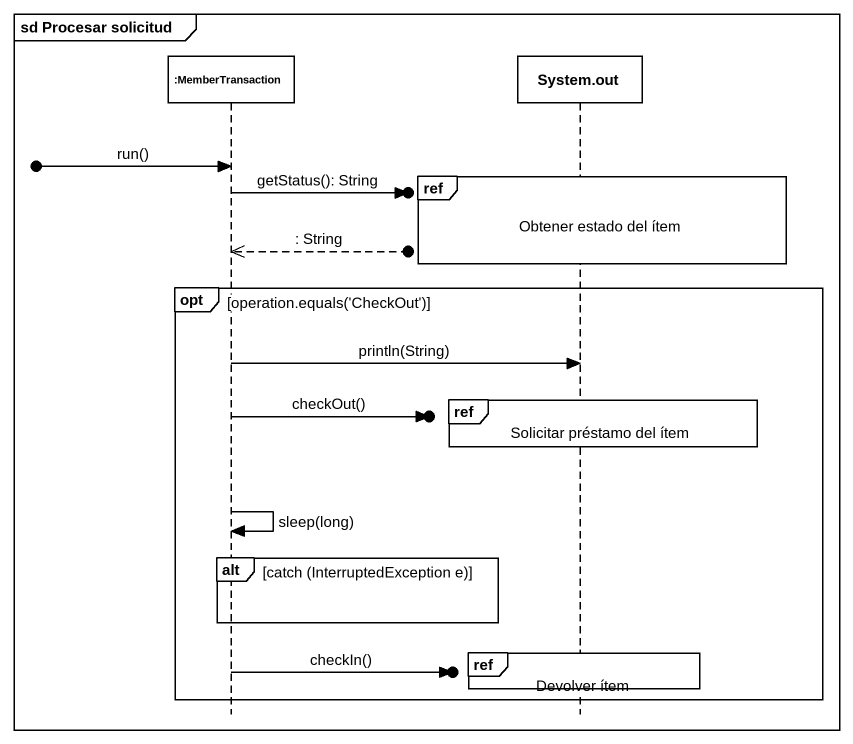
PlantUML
@startuml
mainframe sd Procesar solicitud
hide footbox
participant ":MemberTransaction" as MemberTransaction
participant "System.out" as System_out

[o-> MemberTransaction : run()
ref over System_out : Obtener estado del ítem
MemberTransaction ->o] : getStatus(): String
MemberTransaction <<--o] : : String
opt operation.equals('CheckOut')
  MemberTransaction -> System_out : println(String)
  ref over System_out : Solicitar préstamo del ítem
  MemberTransaction ->o] : checkOut()
  MemberTransaction -> MemberTransaction : sleep(long)
  alt catch (InterruptedException e)
  end
  ref over System_out : Devolver ítem
  MemberTransaction ->o] : checkIn()
end
@enduml
